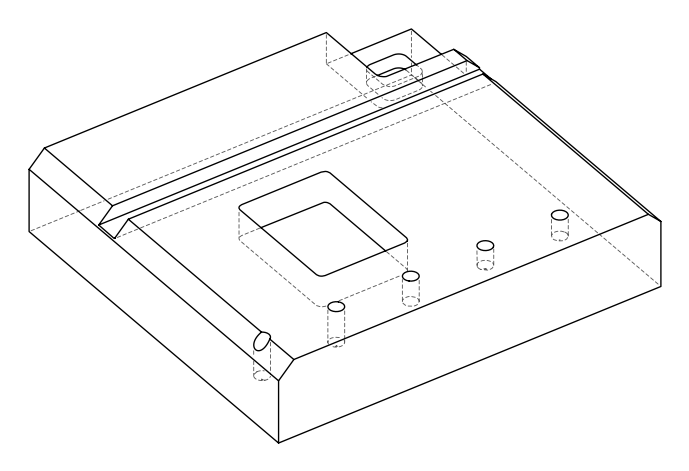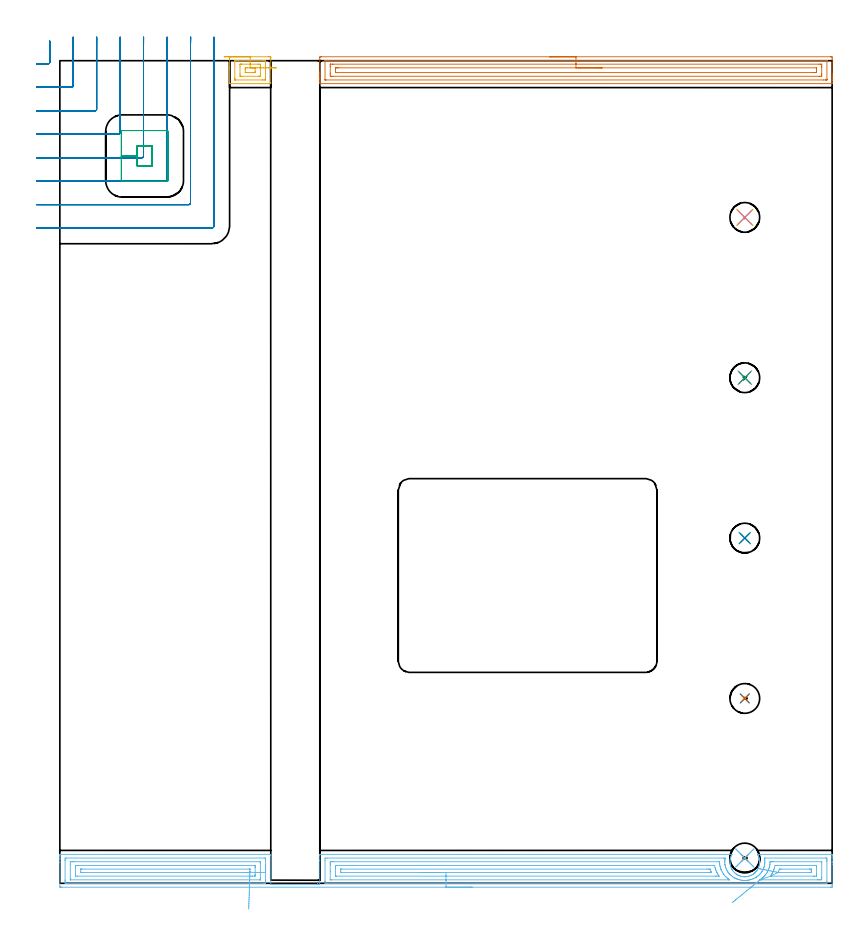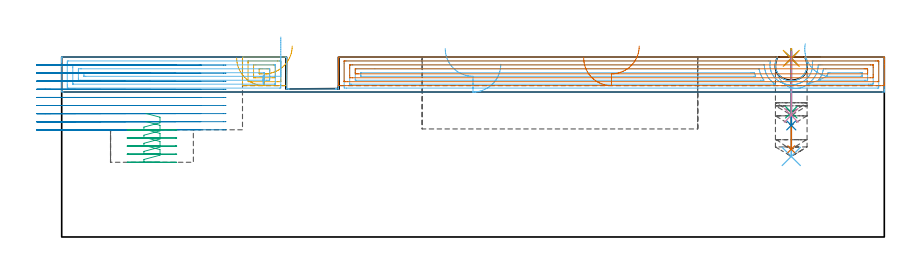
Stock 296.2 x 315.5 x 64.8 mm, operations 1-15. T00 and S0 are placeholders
(PLAN: 17 operations, 5 tool changes, 70.5 min)
(1 SPOT_DRILL | STEP1POCKET | NXT0321_9005460120000 | 0.03 min | 1 mm3)
(2 SPOT_DRILL_1 | STEP1POCKET_1 | NXT0321_9005460120000 | 0.03 min | 1 mm3)
(3 SPOT_DRILL_2 | STEP1POCKET_2 | NXT0321_9005460120000 | 0.03 min | 1 mm3)
(4 SPOT_DRILL_3 | STEP1POCKET_3 | NXT0321_9005460120000 | 0.03 min | 1 mm3)
(5 SPOT_DRILL_4 | STEP1POCKET_4 | NXT0321_9005460120000 | 0.03 min | 1 mm3)
(6 DRILL_BLIND_HOLE_INTO_CENTER | STEP1POCKET | UGT0301_225 | 0.15 min | 3411 mm3)
(7 DRILL_BLIND_HOLE_INTO_CENTER_1 | STEP1POCKET_1 | UGT0301_225 | 0.14 min | 3147 mm3)
(8 DRILL_BLIND_HOLE_INTO_CENTER_2 | STEP1POCKET_2 | UGT0301_225 | 0.11 min | 2271 mm3)
(9 DRILL_BLIND_HOLE_INTO_CENTER_3 | STEP1POCKET_3 | UGT0301_225 | 0.09 min | 1793 mm3)
(10 DRILL_BLIND_HOLE_INTO_CENTER_4 | STEP1POCKET_4 | UGT0301_225 | 0.09 min | 1905 mm3)
(11 AREA_MILL | FG_CHAMFER_SURFACE | UGT0205_001 | 0.74 min | 1475 mm3)
(12 AREA_MILL_1 | FG_CHAMFER_SURFACE_1 | UGT0205_001 | 11.67 min | 23147 mm3)
(13 AREA_MILL_2 | FG_CHAMFER_SURFACE_2 | UGT0205_001 | 6.52 min | 10734 mm3)
(14 MILL_CORNER_NOTCH_RECTANGULAR | CORNER_NOTCH_RECTANGULAR | NXT0201_011 | Follow Part, ap 3, ae 75% | 12.84 min | 119155 mm3)
(15 MILL_RECTANGULAR_POCKET | POCKET_RECTANGULAR_STRAIGHT | NXT0201_011 | Follow Part, ap 3, ae 75% | 1.54 min | 10593 mm3)
(16 MILL_RECTANGULAR_POCKET_1 | POCKET_RECTANGULAR_STRAIGHT_1 | NXT0201_009 | Follow Part, ap 2, ae 75% | 32.26 min | 190497 mm3)
(17 MILL_RECTANGULAR_SLOT | SLOT_RECTANGULAR | UGT0201_100 | Follow Part, ap 4.5, ae 75% | 4.17 min | 66164 mm3)
(TOOL NXT0321_9005460120000 | NC Spot Drill, 142deg, 12mm, Carbide, Uncoated | D12 PA142 FL30 Z2)
(TOOL UGT0301_225 | Twist Drill 11.4 mm | D11.4 PA118 FL92 Z2)
(TOOL UGT0205_001 | Chamfer Mill 20 x 3 x 45 deg. | D20 FL50 Z2)
(TOOL NXT0201_011 | ENDMILL 12mm [2P460-1200-NA 1630] | D12 FL38 Z6)
(TOOL NXT0201_009 | ENDMILL 8mm [2P460-0800-NA 1630] | D8 FL26 Z6)
(TOOL UGT0201_100 | End Mill 18 mm | D18 FL22 Z2)
(OP 1 SPOT_DRILL)
G17 G21 G94 G90
T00 M6
G54
G17 G0 G90 X262.7 Y9.7 S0 M3
G43 Z74.8 H0
G94 G81 G98 Z64.309 F250. R67.8
G80
M5
M2
(OP 2 SPOT_DRILL_1)
G17 G21 G94 G90
T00 M6
G54
G17 G0 G90 X262.7 Y70.9 S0 M3
G43 Z74.8 H0
G94 G81 G98 Z64.309 F250. R67.8
G80
M5
M2
(OP 3 SPOT_DRILL_2)
G17 G21 G94 G90
T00 M6
G54
G17 G0 G90 X262.7 Y132.4 S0 M3
G43 Z74.8 H0
G94 G81 G98 Z64.309 F250. R67.8
G80
M5
M2
(OP 4 SPOT_DRILL_3)
G17 G21 G94 G90
T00 M6
G54
G17 G0 G90 X262.7 Y193.9 S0 M3
G43 Z74.8 H0
G94 G81 G98 Z64.309 F250. R67.8
G80
M5
M2
(OP 5 SPOT_DRILL_4)
G17 G21 G94 G90
T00 M6
G54
G17 G0 G90 X262.7 Y255.4 S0 M3
G43 Z74.8 H0
G94 G81 G98 Z64.309 F250. R67.8
G80
M5
M2
(OP 6 DRILL_BLIND_HOLE_INTO_CENTER)
G17 G21 G94 G90
T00 M6
G54
G17 G0 G90 X262.7 Y9.7 S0 M3
G43 Z74.8 H0
G94 G81 G98 Z29. F250. R66.8
G80
M5
M2
(OP 7 DRILL_BLIND_HOLE_INTO_CENTER_1)
G17 G21 G94 G90
T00 M6
G54
G17 G0 G90 X262.7 Y70.9 S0 M3
G43 Z74.8 H0
G94 G81 G98 Z31.6 F250. R66.8
G80
M5
M2
(OP 8 DRILL_BLIND_HOLE_INTO_CENTER_2)
G17 G21 G94 G90
T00 M6
G54
G17 G0 G90 X262.7 Y132.4 S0 M3
G43 Z74.8 H0
G94 G81 G98 Z40.2 F250. R66.8
G80
M5
M2
(OP 9 DRILL_BLIND_HOLE_INTO_CENTER_3)
G17 G21 G94 G90
T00 M6
G54
G17 G0 G90 X262.7 Y193.9 S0 M3
G43 Z74.8 H0
G94 G81 G98 Z44.9 F250. R66.8
G80
M5
M2
(OP 10 DRILL_BLIND_HOLE_INTO_CENTER_4)
G17 G21 G94 G90
T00 M6
G54
G17 G0 G90 X262.7 Y255.4 S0 M3
G43 Z74.8 H0
G94 G81 G98 Z43.8 F250. R66.8
G80
M5
M2
(OP 11 AREA_MILL)
G17 G21 G94 G90
T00 M6
G54
G17 G0 G90 X63. Y317. S1061 M3
G43 Z74.8 H0
Z64.5
G94 G1 X63.038 Z63.628 F250.
X63.152 Z62.764
X63.341 Z61.912
X63.603 Z61.08
X63.937 Z60.274
X64.34 Z59.5
X64.808 Z58.764
X65.34 Z58.072
X65.929 Z57.429
X66.572 Z56.84
X67.264 Z56.308
X68. Z55.84
X68.774 Z55.437
X69.58 Z55.103
X70.412 Z54.841
X71.264 Z54.652
X72.128 Z54.538
X73. Z54.5
X79.943
X80.476 Y316.999 Z54.501
X80.816 Y316.994 Z54.502
X80.891 Y316.99 Z54.505
X80.896 Y316.656 Z54.839
X80.9 Y316.234 Z55.261
Y313.161 Z58.333
Y312.318 Z59.182
Y307.032 Z64.468
X80.89 Y306.707 Z64.793
X80.476 Y306.7 Z64.8
X65.524
X65.11 Y306.707 Z64.793
X65.1 Y307.032 Z64.468
Y312.318 Z59.182
Y313.161 Z58.333
Y316.203 Z55.292
X65.104 Y316.656 Z54.839
X65.109 Y316.99 Z54.505
X65.184 Y316.994 Z54.502
X65.524 Y317. Z54.5
X73.
Y315.586 Z55.914
X77.837
X78.717 Y315.585 Z55.915
X78.814 Y315.584 Z55.916
X78.873 Y315.582 Z55.918
X78.882 Y315.58 Z55.92
X78.89 Y315.557 Z55.943
X78.894 Y315.454 Z56.046
X78.899 Y315.09 Z56.41
X78.9 Y314.908 Z56.592
X78.899 Y308.611 Z62.889
X78.892 Y308.428 Z63.072
X78.878 Y308.121 Z63.379
X78.717 Y308.118 Z63.382
X78.518 Y308.115 Z63.385
X77.837 Y308.114 Z63.386
X77.64
X67.283 Y308.115 Z63.385
X67.186 Y308.116 Z63.384
X67.127 Y308.118 Z63.382
X67.118 Y308.12 Z63.38
X67.11 Y308.143 Z63.357
X67.106 Y308.246 Z63.254
X67.101 Y308.61 Z62.89
X67.1 Y308.792 Z62.708
X67.101 Y315.089 Z56.411
X67.108 Y315.272 Z56.228
X67.122 Y315.579 Z55.921
X67.283 Y315.582 Z55.918
X67.482 Y315.585 Z55.915
X68.163 Y315.586 Z55.914
X68.36
X73.
Y314.172 Z57.328
X76.078 Y314.171 Z57.329
X76.825 Y314.167 Z57.333
X76.857 Y314.165 Z57.335
X76.891 Y314.101 Z57.399
X76.895 Y314.034 Z57.466
X76.9 Y313.218 Z58.282
Y310.597 Z60.903
Y309.723 Z61.777
X76.898 Y309.666 Z61.834
X76.893 Y309.564 Z61.936
X76.891 Y309.542 Z61.958
X76.878 Y309.535 Z61.965
X76.814 Y309.533 Z61.967
X76.63 Y309.53 Z61.97
X76.354 Y309.529 Z61.971
X76.216 Y309.528 Z61.972
X69.922 Y309.529 Z61.971
X69.175 Y309.533 Z61.967
X69.143 Y309.535 Z61.965
X69.109 Y309.599 Z61.901
X69.105 Y309.666 Z61.834
X69.1 Y310.482 Z61.018
Y313.103 Z58.397
Y313.977 Z57.523
X69.102 Y314.034 Z57.466
X69.107 Y314.136 Z57.364
X69.109 Y314.158 Z57.342
X69.122 Y314.165 Z57.335
X69.186 Y314.167 Z57.333
X69.37 Y314.17 Z57.33
X69.646 Y314.171 Z57.329
X69.784 Y314.172 Z57.328
X73.
Y312.757 Z58.743
X73.846
X74.319
X74.727 Y312.755 Z58.745
X74.879 Y312.752 Z58.748
X74.89 Y312.751 Z58.749
X74.893 Y312.731 Z58.769
X74.897 Y312.683 Z58.817
X74.9 Y312.584 Z58.916
X74.899 Y311.413 Z60.087
X74.896 Y311.125 Z60.375
X74.892 Y310.981 Z60.519
X74.89 Y310.951 Z60.549
X74.859 Y310.948 Z60.552
X74.79 Y310.945 Z60.555
X74.319 Y310.943 Z60.557
X73.913
X72.154
X71.681
X71.273 Y310.945 Z60.555
X71.121 Y310.948 Z60.552
X71.11 Y310.95 Z60.55
X71.107 Y310.969 Z60.531
X71.103 Y311.017 Z60.483
X71.1 Y311.116 Z60.384
X71.101 Y312.287 Z59.213
X71.104 Y312.575 Z58.925
X71.108 Y312.719 Z58.781
X71.11 Y312.749 Z58.751
X71.141 Y312.752 Z58.748
X71.21 Y312.755 Z58.745
X71.681 Y312.757 Z58.743
X72.087
X73.
X73.872 Z58.781
X74.737 Z58.895
X75.588 Z59.083
X76.42 Z59.346
X77.226 Z59.68
X78. Z60.082
X78.736 Z60.551
X79.428 Z61.082
X80.071 Z61.672
X80.661 Z62.315
X81.192 Z63.007
X81.66 Z63.743
X82.063 Z64.516
X82.397 Z65.322
X82.659 Z66.154
X82.848 Z67.006
X82.962 Z67.871
X83. Z68.743
G0 Z74.8
M5
M2
(OP 12 AREA_MILL_1)
G17 G21 G94 G90
T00 M6
G54
G17 G0 G90 X158.1 Y-1.5 S1061 M3
G43 Z74.8 H0
Z62.2
G94 G1 X158.062 Z61.328 F250.
X157.948 Z60.463
X157.759 Z59.612
X157.497 Z58.78
X157.163 Z57.974
X156.76 Z57.2
X156.291 Z56.464
X155.76 Z55.772
X155.171 Z55.129
X154.528 Z54.54
X153.836 Z54.008
X153.1 Z53.54
X152.326 Z53.137
X151.52 Z52.803
X150.688 Z52.541
X149.836 Z52.352
X148.972 Z52.238
X148.1 Z52.2
X0.624
X0.264 Y-1.496 Z52.202
X0.01 Y-1.492 Z52.206
X0. Y-1.235 Z52.463
Y7.905 Z61.6
Y9.328 Z63.024
Y9.68 Z63.375
Y10.384 Z64.083
Y10.678 Z64.377
X0.008 Y11.066 Z64.757
X0.01 Y11.097 Z64.788
X0.177 Y11.1 Z64.8
X80.619
X80.89 Y11.096 Z64.79
X80.893 Y11.045 Z64.74
X80.9 Y10.765 Z64.46
Y-0.4 Z53.3
X81.066
X81.388
X81.512 Y-0.398 Z53.297
X81.683 Y-0.389 Z53.287
X81.798
X81.889 Y-0.4 Z53.3
X98.714
X98.746 Y-0.39 Z53.287
X98.756 Y-0.387 Z53.282
X98.788 Y-0.4 Z53.299
X98.803 Y-0.397 Z53.293
X98.806 Y-0.398 Z53.291
X98.807
X98.81 Y-0.4 Z53.292
X98.829 Z53.3
X98.837 Y-0.394 Z53.292
X98.846 Y-0.387 Z53.283
X98.858 Y-0.393 Z53.29
X98.861 Y-0.396 Z53.291
X98.863 Y-0.397
X98.875 Y-0.398 Z53.293
X98.876 Z53.292
X98.88 Y-0.4 Z53.294
X98.888 Z53.3
X98.899 Y-0.389 Z53.284
X98.91 Y-0.397 Z53.292
X98.919 Y-0.398 Z53.294
X98.92 Y-0.397 Z53.292
X98.924 Y-0.4 Z53.295
X98.932 Z53.3
X98.941 Y-0.389 Z53.286
X99.066 Y-0.399 Z53.299
X99.549 Z53.298
X99.7 Z53.299
Y8.793 Z62.489
Y10.81 Z64.507
Y11.011 Z64.707
X99.704 Y11.061 Z64.757
X99.71 Y11.095 Z64.791
X99.835 Y11.1 Z64.8
X257.59
X257.779 Y11.097 Z64.789
X257.765 Y11.065 Z64.758
X257.679 Y10.887 Z64.587
X257.659 Y10.848 Z64.548
X257.402 Y10.271 Z63.971
X257.249 Y9.833 Z63.533
X257.133 Y9.388 Z63.088
X257.075 Y9.107 Z62.807
X257.019 Y8.506 Z62.206
X257.012 Y8.065 Z61.765
X257.038 Y7.624 Z61.324
X257.075 Y7.293 Z60.993
X257.202 Y6.741 Z60.441
X257.339 Y6.296 Z59.996
X257.515 Y5.859 Z59.559
X257.59 Y5.71 Z59.41
X257.727 Y5.437 Z59.136
X257.841 Y5.244 Z58.941
X257.968 Y5.026 Z58.725
X258.003 Y4.977 Z58.676
X258.36 Y4.522 Z58.221
X258.752 Y4.094 Z57.794
X258.861 Y3.992 Z57.691
X259.296 Y3.642 Z57.339
X259.754 Y3.327 Z57.026
X259.824 Y3.286 Z56.984
X259.949 Y3.212 Z56.911
X260.294 Y3.043 Z56.74
X260.547 Y2.934 Z56.634
X260.647 Y2.891 Z56.591
X261.091 Y2.743 Z56.44
X261.165 Y2.726 Z56.42
X261.481 Y2.647 Z56.341
X261.541 Y2.632 Z56.326
X261.612 Y2.621 Z56.312
X261.826 Y2.582 Z56.28
X261.853 Y2.577 Z56.275
X261.986 Y2.556 Z56.252
X262.059 Y2.551 Z56.244
X262.341 Y2.526 Z56.219
X262.434 Y2.519 Z56.21
X262.505 Z56.209
X262.555 Y2.517
X262.661 Y2.518 Z56.205
X262.807 Y2.517 Z56.206
X262.89 Y2.514 Z56.212
X263.327 Y2.545 Z56.241
X263.399 Y2.557 Z56.251
X263.647 Y2.594 Z56.292
X263.775 Y2.615 Z56.309
X263.846 Y2.633 Z56.324
X264.037 Y2.676 Z56.371
X264.22 Y2.719 Z56.414
X264.671 Y2.863 Z56.561
X265.114 Y3.046 Z56.743
X265.45 Y3.212 Z56.911
X265.634 Y3.322 Z57.022
X265.733 Y3.381 Z57.081
X266.007 Y3.564 Z57.263
X266.262 Y3.765 Z57.46
X266.335 Y3.821 Z57.519
X266.379 Y3.859 Z57.558
X266.519 Y3.982 Z57.681
X266.606 Y4.061 Z57.757
X266.646 Y4.095 Z57.793
X266.676 Y4.125 Z57.824
X266.837 Y4.288 Z57.987
X266.9 Y4.354 Z58.05
X266.974 Y4.443 Z58.138
X267.083 Y4.572 Z58.271
X267.155 Y4.658 Z58.357
X267.26 Y4.8 Z58.499
X267.392 Y4.977 Z58.676
X267.562 Y5.244 Z58.942
X267.602 Y5.306 Z59.004
X267.793 Y5.643 Z59.342
X267.891 Y5.859 Z59.559
X268.061 Y6.296 Z59.996
X268.199 Y6.741 Z60.441
X268.298 Y7.181 Z60.881
X268.36 Y7.624 Z61.324
X268.388 Y8.065 Z61.765
X268.382 Y8.506 Z62.206
X268.34 Y8.948 Z62.648
X268.264 Y9.388 Z63.088
X268.151 Y9.833 Z63.533
X268.002 Y10.271 Z63.971
X267.882 Y10.565 Z64.265
X267.868 Y10.594 Z64.294
X267.793 Y10.759 Z64.458
X267.731 Y10.874 Z64.572
X267.657 Y11.011 Z64.706
X267.638 Y11.054 Z64.748
X267.621 Y11.096 Z64.79
X267.868 Y11.1 Z64.8
X296.023
X296.19 Y11.097 Z64.788
X296.193 Y11.066 Z64.757
X296.2 Y10.677 Z64.377
Y10.384 Z64.084
Y9.68 Z63.375
Y8.441 Z62.138
Y7.905 Z61.6
Y7.286 Z60.981
Y-0.7 Z52.998
X296.198 Y-0.967 Z52.73
X296.192 Y-1.492 Z52.206
X296.107 Y-1.495 Z52.203
X295.576 Y-1.5 Z52.2
X148.1
Y-0.086 Z53.614
X102.522
X101.71 Y-0.08 Z53.62
X101.7 Y0.73 Z54.43
Y0.807 Z54.507
Y8.793 Z62.493
X101.705 Y9.598 Z63.298
X101.71 Y9.68 Z63.38
X102.511 Y9.686 Z63.386
X254.456
X255.165 Y9.68 Z63.38
X255.116 Y9.359 Z63.059
X255.075 Y9.07 Z62.77
X255.051 Y8.793 Z62.493
X255.024 Y8.234 Z61.934
X255.03 Y7.905 Z61.605
X255.078 Y7.293 Z60.993
X255.122 Y7.018 Z60.718
X255.206 Y6.655 Z60.355
X255.338 Y6.148 Z59.848
X255.343 Y6.131 Z59.831
X255.355 Y6.092 Z59.792
X255.596 Y5.483 Z59.183
X255.712 Y5.244 Z58.944
X255.893 Y4.89 Z58.59
X256.213 Y4.356 Z58.056
X256.249 Y4.301 Z58.001
X256.622 Y3.835 Z57.535
X256.953 Y3.469 Z57.169
X257.143 Y3.266 Z56.966
X257.512 Y2.945 Z56.645
X257.974 Y2.582 Z56.282
X258.036 Y2.535 Z56.235
X258.19 Y2.43 Z56.13
X258.737 Y2.095 Z55.795
X258.93 Y1.995 Z55.695
X259.053 Y1.937 Z55.637
X259.596 Y1.695 Z55.395
X259.824 Y1.607 Z55.307
X259.962 Y1.558 Z55.258
X260.418 Y1.418 Z55.118
X260.718 Y1.342 Z55.042
X261.171 Y1.244 Z54.944
X261.612 Y1.172 Z54.872
X261.786 Y1.153 Z54.853
X262.354 Y1.108 Z54.808
X262.505 Y1.107 Z54.807
X263.091 Y1.113 Z54.813
X263.399 Y1.134 Z54.834
X263.672 Y1.157 Z54.857
X263.905 Y1.192 Z54.892
X264.293 Y1.254 Z54.954
X264.654 Y1.336 Z55.036
X264.892 Y1.392 Z55.092
X265.187 Y1.481 Z55.181
X265.349 Y1.534 Z55.234
X265.799 Y1.695 Z55.395
X266.033 Y1.789 Z55.489
X266.081 Y1.81 Z55.51
X266.602 Y2.064 Z55.764
X266.974 Y2.281 Z55.981
X267.159 Y2.398 Z56.098
X267.433 Y2.582 Z56.282
X267.868 Y2.923 Z56.623
X268.16 Y3.18 Z56.88
X268.456 Y3.469 Z57.169
X268.605 Y3.625 Z57.325
X268.762 Y3.807 Z57.507
X269.002 Y4.118 Z57.818
X269.179 Y4.356 Z58.056
X269.364 Y4.646 Z58.346
X269.656 Y5.13 Z58.83
X269.693 Y5.206 Z58.906
X269.71 Y5.244 Z58.944
X269.948 Y5.841 Z59.541
X270.047 Y6.131 Z59.831
X270.164 Y6.514 Z60.214
X270.275 Y7.018 Z60.718
X270.312 Y7.254 Z60.954
X270.348 Y7.557 Z61.257
X270.372 Y7.905 Z61.605
X270.379 Y8.075 Z61.775
X270.349 Y8.793 Z62.493
X270.331 Y9.01 Z62.71
X270.232 Y9.68 Z63.38
X270.544 Y9.686 Z63.386
X293.782
X294.19 Y9.68 Z63.38
X294.197 Y9.274 Z62.974
X294.199 Y8.793 Z62.493
X294.2 Y8.384 Z62.084
X294.199 Y0.807 Z54.507
X294.197 Y0.401 Z54.101
X294.19 Y-0.08 Z53.62
X293.788 Y-0.086 Z53.614
X148.1
Y1.328 Z55.028
X104.304 Y1.329 Z55.029
X103.777 Y1.33 Z55.03
X103.718 Y1.333 Z55.033
X103.711 Y1.334 Z55.034
X103.707 Y1.354 Z55.054
X103.702 Y1.406 Z55.106
X103.7 Y4.656 Z58.356
Y7.018 Z60.718
X103.701 Y7.617 Z61.317
X103.705 Y7.905 Z61.605
X103.71 Y8.205 Z61.905
X103.723 Y8.265 Z61.965
X103.813 Y8.268 Z61.968
X103.937 Y8.27 Z61.97
X104.304 Y8.271 Z61.971
X104.829
X252.797
X252.895
X252.96 Y8.268 Z61.968
X252.996 Y8.265 Z61.965
X253.005 Y8.262 Z61.962
X253.054 Y7.528 Z61.228
X253.11 Y7.018 Z60.718
X253.217 Y6.478 Z60.178
X253.312 Y6.131 Z59.831
X253.371 Y5.928 Z59.628
X253.568 Y5.348 Z59.048
X253.607 Y5.244 Z58.944
X253.633 Y5.179 Z58.879
X254.041 Y4.356 Z58.056
X254.461 Y3.677 Z57.377
X254.621 Y3.469 Z57.169
X254.949 Y3.061 Z56.761
X255.355 Y2.603 Z56.303
X255.376 Y2.582 Z56.282
X255.597 Y2.368 Z56.068
X255.831 Y2.164 Z55.864
X256.249 Y1.821 Z55.521
X256.41 Y1.695 Z55.395
X256.744 Y1.441 Z55.141
X256.883 Y1.334 Z55.034
X256.839 Y1.332 Z55.032
X256.741 Y1.33 Z55.03
X256.617 Y1.329 Z55.029
X256.249 Y1.328 Z55.028
X148.1
Y2.743 Z56.443
X106.092
X105.928 Y2.744 Z56.444
X105.745 Y2.749 Z56.449
X105.709 Y2.751 Z56.451
X105.705 Y2.777 Z56.477
X105.703 Y2.806 Z56.506
X105.7 Y2.97 Z56.67
Y5.632 Z59.332
X105.704 Y6.131 Z59.831
X105.709 Y6.511 Z60.211
X105.735 Y6.85 Z60.55
X106.092 Y6.855 Z60.555
X106.255 Y6.856 Z60.556
X112.78 Y6.857 Z60.557
X250.886
X251.05 Y6.855 Z60.555
X251.09 Y6.852 Z60.552
X251.104 Y6.849 Z60.549
X251.111 Y6.839 Z60.539
X251.116 Y6.826 Z60.526
X251.128 Y6.778 Z60.478
X251.278 Y6.131 Z59.831
X251.422 Y5.599 Z59.299
X251.546 Y5.244 Z58.944
X251.609 Y5.074 Z58.774
X251.78 Y4.644 Z58.344
X251.917 Y4.356 Z58.056
X252.044 Y4.094 Z57.794
X252.173 Y3.851 Z57.551
X252.28 Y3.669 Z57.369
X252.402 Y3.469 Z57.169
X252.674 Y3.036 Z56.736
X252.813 Y2.832 Z56.532
X252.868 Y2.749 Z56.449
X252.674 Y2.746 Z56.446
X252.51 Y2.744 Z56.444
X251.78 Y2.743 Z56.443
X251.618
X148.1
Y4.157 Z57.857
X107.812
X107.759 Y4.158 Z57.858
X107.724 Y4.161 Z57.861
X107.711 Y4.163 Z57.863
X107.709 Y4.179 Z57.879
X107.703 Y4.356 Z58.056
X107.701 Y4.534 Z58.234
X107.703 Y5.244 Z58.944
X107.707 Y5.415 Z59.115
X107.713 Y5.436 Z59.136
X107.73 Y5.438 Z59.138
X107.779 Y5.441 Z59.141
X107.879 Y5.442 Z59.142
X248.205 Y5.443 Z59.143
X248.899 Y5.442 Z59.142
X249.099 Y5.44 Z59.14
X249.299 Y5.436 Z59.136
X249.414 Y5.43 Z59.13
X249.695 Y4.652 Z58.352
X249.81 Y4.356 Z58.056
X249.885 Y4.165 Z57.865
X249.501 Y4.16 Z57.86
X249.299 Y4.158 Z57.858
X148.1 Y4.157 Z57.857
X147.228 Z57.895
X146.363 Z58.009
X145.512 Z58.198
X144.68 Z58.46
X143.874 Z58.794
X143.1 Z59.197
X142.364 Z59.665
X141.672 Z60.196
X141.029 Z60.786
X140.44 Z61.429
X139.908 Z62.121
X139.44 Z62.857
X139.037 Z63.631
X138.703 Z64.437
X138.441 Z65.269
X138.252 Z66.12
X138.138 Z66.985
X138.1 Z67.857
G0 Z74.8
X257.876 Y-7.429
Z58.117
G1 X258.262 Y-7.112 Z57.401
X258.695 Y-6.757 Z56.732
X259.17 Y-6.365 Z56.114
X259.686 Y-5.942 Z55.553
X260.238 Y-5.488 Z55.051
X260.821 Y-5.009 Z54.614
X261.431 Y-4.507 Z54.244
X262.064 Y-3.987 Z53.944
X262.715 Y-3.452 Z53.717
X263.378 Y-2.907 Z53.564
X264.05 Y-2.355 Z53.487
X264.724 Y-1.801 Z53.486
X265.395 Y-1.249 Z53.561
X266.059 Y-0.704 Z53.711
X266.71 Y-0.168 Z53.935
X267.344 Y0.353 Z54.232
X267.955 Y0.855 Z54.6
X268.539 Y1.335 Z55.035
X268.674 Y1.446 Z55.146
X269.001 Y1.695 Z55.395
X269.364 Y1.984 Z55.684
X269.656 Y2.235 Z55.935
X269.836 Y2.403 Z56.103
X270.017 Y2.582 Z56.282
X270.278 Y2.851 Z56.551
X270.55 Y3.168 Z56.868
X270.682 Y3.337 Z57.037
X270.78 Y3.469 Z57.169
X271.054 Y3.856 Z57.556
X271.367 Y4.356 Z58.056
X271.396 Y4.403 Z58.103
X271.443 Y4.487 Z58.187
X271.686 Y5.002 Z58.702
X271.785 Y5.244 Z58.944
X271.993 Y5.789 Z59.489
X272.094 Y6.131 Z59.831
X272.145 Y6.322 Z60.022
X272.292 Y7.018 Z60.718
X272.299 Y7.056 Z60.756
X272.337 Y7.334 Z61.034
X272.378 Y7.865 Z61.565
X272.393 Y8.221 Z61.921
X272.397 Y8.265 Z61.965
X272.494 Y8.266 Z61.966
X272.864 Y8.27 Z61.97
X273.231 Y8.271 Z61.971
X273.756
X292.001
X292.123 Y8.269 Z61.969
X292.167 Y8.267 Z61.967
X292.185 Y8.266 Z61.966
X292.19 Y8.235 Z61.935
X292.195 Y8.103 Z61.803
X292.199 Y7.905 Z61.605
X292.2 Y2.384 Z56.084
X292.196 Y1.695 Z55.395
X292.192 Y1.505 Z55.205
X292.176 Y1.335 Z55.035
X292.001 Y1.333 Z55.033
X291.475 Y1.33 Z55.03
X291.107 Y1.329 Z55.029
X290.582 Y1.328 Z55.028
X269.131 Y1.329 Z55.029
X268.898 Y1.33 Z55.03
X268.762 Y1.331 Z55.031
X268.539 Y1.335 Z55.035
X272.532 Y2.749 Z56.449
Y2.76 Z56.46
X272.59 Y2.847 Z56.547
X272.739 Y3.07 Z56.77
X273. Y3.469 Z57.169
X273.089 Y3.61 Z57.31
X273.231 Y3.845 Z57.545
X273.405 Y4.183 Z57.883
X273.487 Y4.356 Z58.056
X273.684 Y4.794 Z58.494
X273.855 Y5.244 Z58.944
X273.926 Y5.441 Z59.141
X274.125 Y6.077 Z59.777
X274.135 Y6.121 Z59.821
X274.294 Y6.85 Z60.55
X275.019 Y6.856 Z60.556
X275.181 Y6.857 Z60.557
X289.481
X290.097 Y6.855 Z60.555
X290.166 Y6.853 Z60.553
X290.184 Y6.851 Z60.551
X290.19 Y6.838 Z60.538
X290.193 Y6.786 Z60.486
X290.198 Y6.572 Z60.272
X290.2 Y6.144 Z59.844
Y3.482 Z57.182
X290.197 Y3.032 Z56.732
X290.193 Y2.814 Z56.514
X290.19 Y2.761 Z56.461
X290.18 Y2.749 Z56.449
X290.155 Y2.747 Z56.447
X290.049 Y2.745 Z56.445
X289.319 Y2.743 Z56.443
X289.157
X273.069
X272.62 Y2.745 Z56.445
X272.532 Y2.749 Z56.449
X275.52 Y4.165 Z57.865
X275.523 Y4.176 Z57.876
X275.542 Y4.233 Z57.933
X275.59 Y4.356 Z58.056
X275.68 Y4.587 Z58.287
X275.912 Y5.215 Z58.915
X275.919 Y5.237 Z58.937
X275.955 Y5.349 Z59.049
X275.973 Y5.398 Z59.098
X275.983 Y5.42 Z59.12
X276.006 Y5.436 Z59.136
X276.404 Y5.441 Z59.141
X276.606 Y5.442 Z59.142
X287.532 Y5.443 Z59.143
X287.733 Y5.442 Z59.142
X288.134 Y5.437 Z59.137
X288.182 Y5.436 Z59.136
X288.19 Y5.427 Z59.127
X288.194 Y5.396 Z59.096
X288.198 Y5.338 Z59.038
X288.199 Y5.244 Z58.944
X288.2 Y5.02 Z58.72
X288.199 Y4.356 Z58.056
X288.197 Y4.191 Z57.891
X288.194 Y4.171 Z57.871
X288.192 Y4.166 Z57.866
X288.174 Y4.163 Z57.863
X288.068 Y4.159 Z57.859
X287.934 Y4.157 Z57.857
X287.733
X275.711 Y4.158 Z57.858
X275.578 Y4.16 Z57.86
X275.531 Y4.163 Z57.863
X275.52 Y4.165 Z57.865
X274.688 Y4.329 Z58.068
X273.876 Y4.489 Z58.344
X273.09 Y4.644 Z58.691
X272.338 Y4.792 Z59.106
X271.623 Y4.933 Z59.587
X270.953 Y5.065 Z60.129
X270.331 Y5.187 Z60.729
X269.763 Y5.299 Z61.382
X269.253 Y5.399 Z62.083
X268.805 Y5.488 Z62.826
X268.423 Y5.563 Z63.606
X268.108 Y5.625 Z64.417
X267.864 Y5.673 Z65.254
X267.692 Y5.707 Z66.108
X267.595 Y5.726 Z66.975
X267.571 Y5.731 Z67.847
X267.622 Y5.721 Z68.718
X267.748 Y5.696 Z69.581
G0 Z74.8
X78.9 Y4.167
Z72.009
G1 Y4.756 Z71.366
Y5.288 Z70.674
Y5.756 Z69.938
Y6.159 Z69.164
Y6.493 Z68.358
Y6.755 Z67.526
Y6.944 Z66.675
Y7.058 Z65.81
Y7.096 Z64.938
Y7.058 Z64.067
Y6.944 Z63.202
Y6.755 Z62.35
Y6.493 Z61.518
Y6.159 Z60.712
Y5.756 Z59.938
Y5.288 Z59.202
Y4.756 Z58.51
Y4.167 Z57.867
Y1.183 Z54.883
Y0.807 Z54.507
X78.898 Y0.297 Z53.997
X78.89 Y-0.08 Z53.62
X78.39 Y-0.086 Z53.614
X2.418
X2.01 Y-0.08 Z53.62
X2.002 Y0.327 Z54.027
X2. Y0.807 Z54.507
Y1.216 Z54.916
Y8.793 Z62.493
X2.002 Y9.2 Z62.9
X2.01 Y9.68 Z63.38
X2.406 Y9.686 Z63.386
X78.378
X78.89 Y9.68 Z63.38
X78.899 Y9.169 Z62.869
X78.9 Y4.167 Z57.867
X76.9
Y2.281 Z55.981
X76.899 Y1.695 Z55.395
X76.898 Y1.396 Z55.096
X76.891 Y1.351 Z55.051
X76.887 Y1.335 Z55.035
X76.872 Y1.333 Z55.033
X76.781 Y1.331 Z55.031
X76.597 Y1.329 Z55.029
X4.199
X4.077 Y1.331 Z55.031
X4.033 Y1.333 Z55.033
X4.015 Y1.334 Z55.034
X4.01 Y1.365 Z55.065
X4.005 Y1.497 Z55.197
X4.001 Y1.695 Z55.395
X4. Y7.216 Z60.916
X4.004 Y7.905 Z61.605
X4.008 Y8.095 Z61.795
X4.024 Y8.265 Z61.965
X4.199 Y8.267 Z61.967
X4.726 Y8.27 Z61.97
X5.093 Y8.271 Z61.971
X5.618 Y8.272 Z61.972
X76.72 Y8.271 Z61.971
X76.818 Y8.269 Z61.969
X76.881 Y8.265 Z61.965
X76.89 Y8.263 Z61.963
X76.894 Y8.246 Z61.946
X76.897 Y8.207 Z61.907
X76.899 Y7.905 Z61.605
X76.9 Y7.604 Z61.304
Y4.167 Z57.867
X74.9
Y3.379 Z57.079
X74.899 Y3.288 Z56.988
X74.897 Y3.108 Z56.808
X74.89 Y2.753 Z56.453
X74.809 Y2.75 Z56.45
X74.644 Y2.746 Z56.446
X73.915 Y2.743 Z56.443
X73.753
X6.719
X6.103 Y2.745 Z56.445
X6.034 Y2.747 Z56.447
X6.016 Y2.749 Z56.449
X6.01 Y2.762 Z56.462
X6.007 Y2.814 Z56.514
X6.002 Y3.028 Z56.728
X6. Y3.456 Z57.156
Y6.118 Z59.818
X6.003 Y6.568 Z60.268
X6.007 Y6.786 Z60.486
X6.01 Y6.839 Z60.539
X6.02 Y6.851 Z60.551
X6.045 Y6.852 Z60.552
X6.151 Y6.855 Z60.555
X6.881 Y6.857 Z60.557
X7.043
X74.809
X74.858 Y6.856 Z60.556
X74.883 Y6.853 Z60.553
X74.889 Y6.852 Z60.552
X74.892 Y6.763 Z60.463
X74.898 Y6.402 Z60.102
X74.9 Y6.221 Z59.921
Y6.131 Z59.831
Y4.167 Z57.867
X72.892 Y4.232 Z57.932
X72.89 Y4.172 Z57.872
X72.529 Y4.162 Z57.862
X72.327 Y4.158 Z57.858
X72.128 Y4.157 Z57.857
X71.435
X8.668
X8.467 Y4.158 Z57.858
X8.066 Y4.162 Z57.862
X8.017 Y4.164 Z57.864
X8.01 Y4.173 Z57.873
X8.006 Y4.204 Z57.904
X8.002 Y4.262 Z57.962
X8.001 Y5.244 Z58.944
X8.003 Y5.409 Z59.109
X8.006 Y5.429 Z59.129
X8.008 Y5.434 Z59.134
X8.027 Y5.437 Z59.137
X8.133 Y5.441 Z59.141
X8.267 Y5.442 Z59.142
X8.468 Y5.443 Z59.143
X72.821
X72.869 Y5.442 Z59.142
X72.881 Y5.44 Z59.14
X72.888 Y5.438 Z59.138
X72.892 Y5.418 Z59.118
X72.898 Y5.366 Z59.066
X72.899 Y5.244 Z58.944
Y4.478 Z58.178
X72.896 Y4.356 Z58.056
X72.892 Y4.232 Z57.932
X72.871 Y3.589 Z57.343
X72.849 Y2.897 Z56.812
X72.825 Y2.162 Z56.343
X72.8 Y1.388 Z55.941
X72.774 Y0.583 Z55.607
X72.747 Y-0.249 Z55.345
X72.72 Y-1.1 Z55.156
X72.692 Y-1.965 Z55.043
X72.663 Y-2.836 Z55.005
X72.635 Y-3.707 Z55.043
X72.607 Y-4.572 Z55.157
X72.58 Y-5.423 Z55.346
X72.553 Y-6.254 Z55.609
X72.527 Y-7.06 Z55.943
X72.502 Y-7.833 Z56.346
X72.478 Y-8.568 Z56.815
X72.455 Y-9.26 Z57.346
X72.435 Y-9.903 Z57.936
G0 Z74.8
M5
M2
(OP 13 AREA_MILL_2)
G17 G21 G94 G90
T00 M6
G54
G17 G0 G90 X187.95 Y317. S1061 M3
G43 Z74.8 H0
Z64.5
G94 G1 X187.988 Z63.628 F250.
X188.102 Z62.764
X188.291 Z61.912
X188.553 Z61.08
X188.887 Z60.274
X189.29 Z59.5
X189.758 Z58.764
X190.29 Z58.072
X190.879 Z57.429
X191.522 Z56.84
X192.214 Z56.308
X192.95 Z55.84
X193.724 Z55.437
X194.53 Z55.103
X195.362 Z54.841
X196.214 Z54.652
X197.078 Z54.538
X197.95 Z54.5
X295.603
X295.952 Y316.998 Z54.501
X296.19 Y316.993 Z54.504
X296.196 Y316.656 Z54.841
X296.2 Y316.071 Z55.426
Y310.539 Z60.955
Y309.961 Z61.537
Y309.666 Z61.831
Y309.087 Z62.41
Y308.792 Z62.704
Y308.201 Z63.298
Y307.918 Z63.581
Y306.932 Z64.567
X296.198 Y306.815 Z64.677
X296.19 Y306.702 Z64.788
X296.049 Y306.7 Z64.8
X99.851
X99.71 Y306.702 Z64.788
X99.702 Y306.815 Z64.677
X99.7 Y306.932 Z64.567
Y307.634 Z63.865
Y308.202 Z63.298
Y308.792 Z62.704
Y309.087 Z62.41
Y309.666 Z61.831
Y309.961 Z61.537
Y310.539 Z60.955
Y311.124 Z60.372
Y316.071 Z55.426
X99.704 Y316.656 Z54.841
X99.71 Y316.993 Z54.504
X99.948 Y316.998 Z54.501
X100.297 Y317. Z54.5
X197.95
Y315.586 Z55.914
X293.82 Y315.585 Z55.915
X294.022 Y315.584 Z55.916
X294.157 Y315.58 Z55.92
X294.185 Y315.579 Z55.921
X294.191 Y315.564 Z55.936
X294.194 Y315.54 Z55.96
X294.199 Y315.41 Z56.09
X294.2 Y308.42 Z63.08
X294.198 Y308.295 Z63.205
X294.195 Y308.196 Z63.304
X294.19 Y308.132 Z63.368
X294.181 Y308.121 Z63.379
X294.165 Y308.12 Z63.38
X293.82 Y308.115 Z63.385
X293.619 Y308.114 Z63.386
X292.928
X102.08 Y308.115 Z63.385
X101.878 Y308.116 Z63.384
X101.743 Y308.12 Z63.38
X101.715 Y308.121 Z63.379
X101.709 Y308.136 Z63.364
X101.706 Y308.16 Z63.34
X101.701 Y308.29 Z63.21
X101.7 Y315.281 Z56.219
X101.702 Y315.405 Z56.095
X101.706 Y315.504 Z55.996
X101.71 Y315.568 Z55.932
X101.719 Y315.579 Z55.921
X101.735 Y315.58 Z55.92
X102.08 Y315.585 Z55.915
X102.281 Y315.586 Z55.914
X102.972
X197.95
Y314.172 Z57.328
X291.144 Y314.171 Z57.329
X291.898 Y314.17 Z57.33
X292.036 Y314.168 Z57.332
X292.167 Y314.165 Z57.335
X292.19 Y314.034 Z57.466
X292.196 Y313.878 Z57.622
X292.2 Y313.161 Z58.339
Y313. Z58.5
Y310.379 Z61.121
X292.198 Y309.666 Z61.834
X292.196 Y309.585 Z61.915
X292.191 Y309.546 Z61.954
X292.188 Y309.535 Z61.965
X292.172 Y309.533 Z61.967
X292.036 Y309.531 Z61.969
X291.284 Y309.529 Z61.971
X291.144 Y309.528 Z61.972
X104.756 Y309.529 Z61.971
X104.002 Y309.53 Z61.97
X103.864 Y309.532 Z61.968
X103.733 Y309.535 Z61.965
X103.71 Y309.666 Z61.834
X103.704 Y309.822 Z61.678
X103.7 Y310.539 Z60.961
Y310.7 Z60.8
Y313.321 Z58.179
X103.702 Y314.034 Z57.466
X103.704 Y314.115 Z57.385
X103.709 Y314.154 Z57.346
X103.713 Y314.165 Z57.335
X103.728 Y314.167 Z57.333
X103.864 Y314.169 Z57.331
X104.616 Y314.171 Z57.329
X104.756 Y314.172 Z57.328
X197.95
Y312.757 Z58.743
X290.077
X290.128 Y312.755 Z58.745
X290.18 Y312.751 Z58.749
X290.19 Y312.749 Z58.751
X290.193 Y312.732 Z58.768
X290.197 Y312.689 Z58.811
X290.2 Y312.339 Z59.161
Y311.465 Z60.035
X290.199 Y311.413 Z60.087
X290.192 Y311.002 Z60.498
X290.19 Y310.957 Z60.543
X290.128 Y310.95 Z60.55
X290.001 Y310.946 Z60.554
X289.84 Y310.944 Z60.556
X289.361 Y310.943 Z60.557
X288.949
X105.823
X105.772 Y310.945 Z60.555
X105.72 Y310.949 Z60.551
X105.71 Y310.951 Z60.549
X105.707 Y310.968 Z60.532
X105.704 Y311.011 Z60.489
X105.7 Y311.361 Z60.139
Y312.235 Z59.265
X105.701 Y312.287 Z59.213
X105.708 Y312.698 Z58.802
X105.71 Y312.743 Z58.757
X105.772 Y312.75 Z58.75
X105.899 Y312.754 Z58.746
X106.06 Y312.756 Z58.744
X106.539 Y312.757 Z58.743
X106.951
X197.95
X198.822 Z58.781
X199.686 Z58.895
X200.538 Z59.083
X201.37 Z59.346
X202.176 Z59.68
X202.95 Z60.082
X203.686 Z60.551
X204.378 Z61.082
X205.021 Z61.672
X205.61 Z62.315
X206.142 Z63.007
X206.61 Z63.743
X207.013 Z64.516
X207.347 Z65.322
X207.609 Z66.154
X207.798 Z67.006
X207.912 Z67.871
X207.95 Z68.743
G0 Z74.8
M5
M2
(OP 14 MILL_CORNER_NOTCH_RECTANGULAR)
G17 G21 G94 G90
T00 M6
G54
G17 G0 G90 X-9. Y314.3 S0 M3
G43 Z74.803 H1
Z61.892
G94 G1 X-6. F250.
X-4.495 F500.
G3 X-3.9 Y314.895 R0.6
G1 Y320.06
Y323.06 F250.
G0 Z74.803
X-9. Y305.3
Z61.892
G1 X-6.
X4.504 F500.
G3 X5.1 Y305.896 R0.6
G1 Y320.823
G2 X5.104 Y321.5 R54.
G1 X5.142 Y324.5 F250.
G0 Z74.803
X-9. Y296.3
Z61.892
G1 X-6.
X13.504 F500.
G3 X14.1 Y296.896 R0.6
G1 Y320.823
G2 X14.105 Y321.5 R45.
G1 X14.15 Y324.5 F250.
G0 Z74.803
X-9. Y287.3
Z61.892
G1 X-6.
X22.504 F500.
G3 X23.1 Y287.896 R0.6
G1 Y320.823
G2 X23.106 Y321.5 R36.
G1 X23.163 Y324.499 F250.
G0 Z74.803
X-9. Y278.3
Z61.892
G1 X-6.
X31.504 F500.
G3 X32.1 Y278.896 R0.6
G1 Y320.823
G2 X32.108 Y321.5 R27.
G1 X32.184 Y324.499 F250.
G0 Z74.803
X-9. Y269.3
Z61.892
G1 X-6.
X40.503 F500.
G3 X41.1 Y269.897 R0.6
G1 Y320.823
G2 X41.113 Y321.5 R18.
G1 X41.226 Y324.498 F250.
G0 Z74.803
X-9. Y260.3
Z61.892
G1 X-6.
X49.503 F500.
G3 X50.1 Y260.897 R0.6
G1 Y320.823
G2 X50.126 Y321.5 R9.
G1 X50.351 Y324.491 F250.
G0 Z74.803
X-9. Y251.3
Z61.892
G1 X-6.
X58.2 F500.
G3 X59.1 Y252.2 R0.9
G1 Y320.823
Y323.823 F250.
G0 Z74.803
X-9. Y314.3
Z58.98
G1 X-6.
X-4.495 F500.
G3 X-3.9 Y314.895 R0.6
G1 Y320.06
Y323.06 F250.
G0 Z74.803
X-9. Y305.3
Z58.98
G1 X-6.
X4.504 F500.
G3 X5.1 Y305.896 R0.6
G1 Y321.5
Y324.5 F250.
G0 Z74.803
X-9. Y296.3
Z58.98
G1 X-6.
X13.504 F500.
G3 X14.1 Y296.896 R0.6
G1 Y321.5
Y324.5 F250.
G0 Z74.803
X-9. Y287.3
Z58.98
G1 X-6.
X22.504 F500.
G3 X23.1 Y287.896 R0.6
G1 Y321.5
Y324.5 F250.
G0 Z74.803
X-9. Y278.3
Z58.98
G1 X-6.
X31.504 F500.
G3 X32.1 Y278.896 R0.6
G1 Y321.5
Y324.5 F250.
G0 Z74.803
X-9. Y269.3
Z58.98
G1 X-6.
X40.503 F500.
G3 X41.1 Y269.897 R0.6
G1 Y321.5
Y324.5 F250.
G0 Z74.803
X-9. Y260.3
Z58.98
G1 X-6.
X49.503 F500.
G3 X50.1 Y260.897 R0.6
G1 Y321.5
Y324.5 F250.
G0 Z74.803
X-9. Y251.3
Z58.98
G1 X-6.
X58.2 F500.
G3 X59.1 Y252.2 R0.9
G1 Y321.5
Y324.5 F250.
G0 Z74.803
X-9. Y314.3
Z56.069
G1 X-6.
X-4.495 F500.
G3 X-3.9 Y314.895 R0.6
G1 Y320.06
Y323.06 F250.
G0 Z74.803
X-9. Y305.3
Z56.069
G1 X-6.
X4.504 F500.
G3 X5.1 Y305.896 R0.6
G1 Y321.5
Y324.5 F250.
G0 Z74.803
X-9. Y296.3
Z56.069
G1 X-6.
X13.504 F500.
G3 X14.1 Y296.896 R0.6
G1 Y321.5
Y324.5 F250.
G0 Z74.803
X-9. Y287.3
Z56.069
G1 X-6.
X22.504 F500.
G3 X23.1 Y287.896 R0.6
G1 Y321.5
Y324.5 F250.
G0 Z74.803
X-9. Y278.3
Z56.069
G1 X-6.
X31.504 F500.
G3 X32.1 Y278.896 R0.6
G1 Y321.5
Y324.5 F250.
G0 Z74.803
X-9. Y269.3
Z56.069
G1 X-6.
X40.503 F500.
G3 X41.1 Y269.897 R0.6
G1 Y321.5
Y324.5 F250.
G0 Z74.803
X-9. Y260.3
Z56.069
G1 X-6.
X49.503 F500.
G3 X50.1 Y260.897 R0.6
G1 Y321.5
Y324.5 F250.
G0 Z74.803
X-9. Y251.3
Z56.069
G1 X-6.
X58.2 F500.
G3 X59.1 Y252.2 R0.9
G1 Y321.5
Y324.5 F250.
G0 Z74.803
X-9. Y314.3
Z53.157
G1 X-6.
X-4.495 F500.
G3 X-3.9 Y314.895 R0.6
G1 Y320.06
Y323.06 F250.
G0 Z74.803
X-9. Y305.3
Z53.157
G1 X-6.
X4.504 F500.
G3 X5.1 Y305.896 R0.6
G1 Y321.5
Y324.5 F250.
G0 Z74.803
X-9. Y296.3
Z53.157
G1 X-6.
X13.504 F500.
G3 X14.1 Y296.896 R0.6
G1 Y321.5
Y324.5 F250.
G0 Z74.803
X-9. Y287.3
Z53.157
G1 X-6.
X22.504 F500.
G3 X23.1 Y287.896 R0.6
G1 Y321.5
Y324.5 F250.
G0 Z74.803
X-9. Y278.3
Z53.157
G1 X-6.
X31.504 F500.
G3 X32.1 Y278.896 R0.6
G1 Y321.5
Y324.5 F250.
G0 Z74.803
X-9. Y269.3
Z53.157
G1 X-6.
X40.503 F500.
G3 X41.1 Y269.897 R0.6
G1 Y321.5
Y324.5 F250.
G0 Z74.803
X-9. Y260.3
Z53.157
G1 X-6.
X49.503 F500.
G3 X50.1 Y260.897 R0.6
G1 Y321.5
Y324.5 F250.
G0 Z74.803
X-9. Y251.3
Z53.157
G1 X-6.
X58.2 F500.
G3 X59.1 Y252.2 R0.9
G1 Y321.5
Y324.5 F250.
G0 Z74.803
X-9. Y314.3
Z50.246
G1 X-6.
X-4.495 F500.
G3 X-3.9 Y314.895 R0.6
G1 Y320.06
Y323.06 F250.
G0 Z74.803
X-9. Y305.3
Z50.246
G1 X-6.
X4.504 F500.
G3 X5.1 Y305.896 R0.6
G1 Y321.5
Y324.5 F250.
G0 Z74.803
X-9. Y296.3
Z50.246
G1 X-6.
X13.504 F500.
G3 X14.1 Y296.896 R0.6
G1 Y321.5
Y324.5 F250.
G0 Z74.803
X-9. Y287.3
Z50.246
G1 X-6.
X22.504 F500.
G3 X23.1 Y287.896 R0.6
G1 Y321.5
Y324.5 F250.
G0 Z74.803
X-9. Y278.3
Z50.246
G1 X-6.
X31.504 F500.
G3 X32.1 Y278.896 R0.6
G1 Y321.5
Y324.5 F250.
G0 Z74.803
X-9. Y269.3
Z50.246
G1 X-6.
X40.503 F500.
G3 X41.1 Y269.897 R0.6
G1 Y321.5
Y324.5 F250.
G0 Z74.803
X-9. Y260.3
Z50.246
G1 X-6.
X49.503 F500.
G3 X50.1 Y260.897 R0.6
G1 Y321.5
Y324.5 F250.
G0 Z74.803
X-9. Y251.3
Z50.246
G1 X-6.
X58.2 F500.
G3 X59.1 Y252.2 R0.9
G1 Y321.5
Y324.5 F250.
G0 Z74.803
X-9. Y314.3
Z47.334
G1 X-6.
X-4.495 F500.
G3 X-3.9 Y314.895 R0.6
G1 Y320.06
Y323.06 F250.
G0 Z74.803
X-9. Y305.3
Z47.334
G1 X-6.
X4.504 F500.
G3 X5.1 Y305.896 R0.6
G1 Y321.5
Y324.5 F250.
G0 Z74.803
X-9. Y296.3
Z47.334
G1 X-6.
X13.504 F500.
G3 X14.1 Y296.896 R0.6
G1 Y321.5
Y324.5 F250.
G0 Z74.803
X-9. Y287.3
Z47.334
G1 X-6.
X22.504 F500.
G3 X23.1 Y287.896 R0.6
G1 Y321.5
Y324.5 F250.
G0 Z74.803
X-9. Y278.3
Z47.334
G1 X-6.
X31.504 F500.
G3 X32.1 Y278.896 R0.6
G1 Y321.5
Y324.5 F250.
G0 Z74.803
X-9. Y269.3
Z47.334
G1 X-6.
X40.503 F500.
G3 X41.1 Y269.897 R0.6
G1 Y321.5
Y324.5 F250.
G0 Z74.803
X-9. Y260.3
Z47.334
G1 X-6.
X49.503 F500.
G3 X50.1 Y260.897 R0.6
G1 Y321.5
Y324.5 F250.
G0 Z74.803
X-9. Y251.3
Z47.334
G1 X-6.
X58.2 F500.
G3 X59.1 Y252.2 R0.9
G1 Y321.5
Y324.5 F250.
G0 Z74.803
X-9. Y314.3
Z44.423
G1 X-6.
X-4.495 F500.
G3 X-3.9 Y314.895 R0.6
G1 Y320.06
Y323.06 F250.
G0 Z74.803
X-9. Y305.3
Z44.423
G1 X-6.
X4.504 F500.
G3 X5.1 Y305.896 R0.6
G1 Y321.5
Y324.5 F250.
G0 Z74.803
X-9. Y296.3
Z44.423
G1 X-6.
X13.504 F500.
G3 X14.1 Y296.896 R0.6
G1 Y321.5
Y324.5 F250.
G0 Z74.803
X-9. Y287.3
Z44.423
G1 X-6.
X22.504 F500.
G3 X23.1 Y287.896 R0.6
G1 Y321.5
Y324.5 F250.
G0 Z74.803
X-9. Y278.3
Z44.423
G1 X-6.
X31.504 F500.
G3 X32.1 Y278.896 R0.6
G1 Y321.5
Y324.5 F250.
G0 Z74.803
X-9. Y269.3
Z44.423
G1 X-6.
X40.503 F500.
G3 X41.1 Y269.897 R0.6
G1 Y321.5
Y324.5 F250.
G0 Z74.803
X-9. Y260.3
Z44.423
G1 X-6.
X49.503 F500.
G3 X50.1 Y260.897 R0.6
G1 Y321.5
Y324.5 F250.
G0 Z74.803
X-9. Y251.3
Z44.423
G1 X-6.
X58.2 F500.
G3 X59.1 Y252.2 R0.9
G1 Y321.5
Y324.5 F250.
G0 Z74.803
X-9. Y314.3
Z41.511
G1 X-6.
X-4.495 F500.
G3 X-3.9 Y314.895 R0.6
G1 Y320.06
Y323.06 F250.
G0 Z74.803
X-9. Y305.3
Z41.511
G1 X-6.
X4.504 F500.
G3 X5.1 Y305.896 R0.6
G1 Y321.5
Y324.5 F250.
G0 Z74.803
X-9. Y296.3
Z41.511
G1 X-6.
X13.504 F500.
G3 X14.1 Y296.896 R0.6
G1 Y321.5
Y324.5 F250.
G0 Z74.803
X-9. Y287.3
Z41.511
G1 X-6.
X22.504 F500.
G3 X23.1 Y287.896 R0.6
G1 Y321.5
Y324.5 F250.
G0 Z74.803
X-9. Y278.3
Z41.511
G1 X-6.
X31.504 F500.
G3 X32.1 Y278.896 R0.6
G1 Y321.5
Y324.5 F250.
G0 Z74.803
X-9. Y269.3
Z41.511
G1 X-6.
X40.503 F500.
G3 X41.1 Y269.897 R0.6
G1 Y321.5
Y324.5 F250.
G0 Z74.803
X-9. Y260.3
Z41.511
G1 X-6.
X49.503 F500.
G3 X50.1 Y260.897 R0.6
G1 Y321.5
Y324.5 F250.
G0 Z74.803
X-9. Y251.3
Z41.511
G1 X-6.
X58.2 F500.
G3 X59.1 Y252.2 R0.9
G1 Y321.5
Y324.5 F250.
G0 Z74.803
X-9. Y314.3
Z38.6
G1 X-6.
X-4.495 F500.
G3 X-3.9 Y314.895 R0.6
G1 Y320.06
Y323.06 F250.
G0 Z74.803
X-9. Y305.3
Z38.6
G1 X-6.
X4.504 F500.
G3 X5.1 Y305.896 R0.6
G1 Y321.5
Y324.5 F250.
G0 Z74.803
X-9. Y296.3
Z38.6
G1 X-6.
X13.504 F500.
G3 X14.1 Y296.896 R0.6
G1 Y321.5
Y324.5 F250.
G0 Z74.803
X-9. Y287.3
Z38.6
G1 X-6.
X22.504 F500.
G3 X23.1 Y287.896 R0.6
G1 Y321.5
Y324.5 F250.
G0 Z74.803
X-9. Y278.3
Z38.6
G1 X-6.
X31.504 F500.
G3 X32.1 Y278.896 R0.6
G1 Y321.5
Y324.5 F250.
G0 Z74.803
X-9. Y269.3
Z38.6
G1 X-6.
X40.503 F500.
G3 X41.1 Y269.897 R0.6
G1 Y321.5
Y324.5 F250.
G0 Z74.803
X-9. Y260.3
Z38.6
G1 X-6.
X49.503 F500.
G3 X50.1 Y260.897 R0.6
G1 Y321.5
Y324.5 F250.
G0 Z74.803
X-9. Y251.3
Z38.6
G1 X-6.
X58.2 F500.
G3 X59.1 Y252.2 R0.9
G1 Y321.5
Y324.5 F250.
G0 Z74.803
M5
M2
(OP 15 MILL_RECTANGULAR_POCKET)
G17 G21 G94 G90
T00 M6
G54
G17 G0 G90 X30.373 Y275.2 S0 M3
G43 Z74.803 H1
Z44.478
G94 G1 X35.4 Z43.131 F250.
Y282.7 Z41.121
X29.6 Z39.567
Y278.95 Z38.563
Y275.2 F500.
X35.4
Y282.7
X29.6
Y278.95
X23.6
Y269.5
G3 X23.9 Y269.2 R0.3
G1 X41.1
G3 X41.4 Y269.5 R0.3
G1 Y288.4
G3 X41.1 Y288.7 R0.3
G1 X23.9
G3 X23.6 Y288.4 R0.3
G1 Y278.95
Y277.95
G0 X30.373 Y275.2 Z41.563
G1 X35.4 Z40.215 F250.
Y282.7 Z38.206
X29.6 Z36.652
Y278.95 Z35.647
Y275.2 F500.
X35.4
Y282.7
X29.6
Y278.95
X23.6
Y269.5
G3 X23.9 Y269.2 R0.3
G1 X41.1
G3 X41.4 Y269.5 R0.3
G1 Y288.4
G3 X41.1 Y288.7 R0.3
G1 X23.9
G3 X23.6 Y288.4 R0.3
G1 Y278.95
Y277.95
G0 X30.373 Y275.2 Z38.647
G1 X35.4 Z37.3 F250.
Y282.7 Z35.29
X29.6 Z33.736
Y278.95 Z32.731
Y275.2 F500.
X35.4
Y282.7
X29.6
Y278.95
X23.6
Y269.5
G3 X23.9 Y269.2 R0.3
G1 X41.1
G3 X41.4 Y269.5 R0.3
G1 Y288.4
G3 X41.1 Y288.7 R0.3
G1 X23.9
G3 X23.6 Y288.4 R0.3
G1 Y278.95
Y277.95
G0 X30.373 Y275.2 Z35.731
G1 X35.4 Z34.384 F250.
Y282.7 Z32.375
X29.6 Z30.82
Y278.95 Z29.816
Y275.2 F500.
X35.4
Y282.7
X29.6
Y278.95
X23.6
Y269.5
G3 X23.9 Y269.2 R0.3
G1 X41.1
G3 X41.4 Y269.5 R0.3
G1 Y288.4
G3 X41.1 Y288.7 R0.3
G1 X23.9
G3 X23.6 Y288.4 R0.3
G1 Y278.95
Y277.95
G0 X30.373 Y275.2 Z32.816
G1 X35.4 Z31.469 F250.
Y282.7 Z29.459
X29.6 Z27.905
Y278.95 Z26.9
Y275.2 F500.
X35.4
Y282.7
X29.6
Y278.95
X23.6
Y269.5
G3 X23.9 Y269.2 R0.3
G1 X41.1
G3 X41.4 Y269.5 R0.3
G1 Y288.4
G3 X41.1 Y288.7 R0.3
G1 X23.9
G3 X23.6 Y288.4 R0.3
G1 Y278.95
Y277.95
G0 Z74.803
M5
M2
